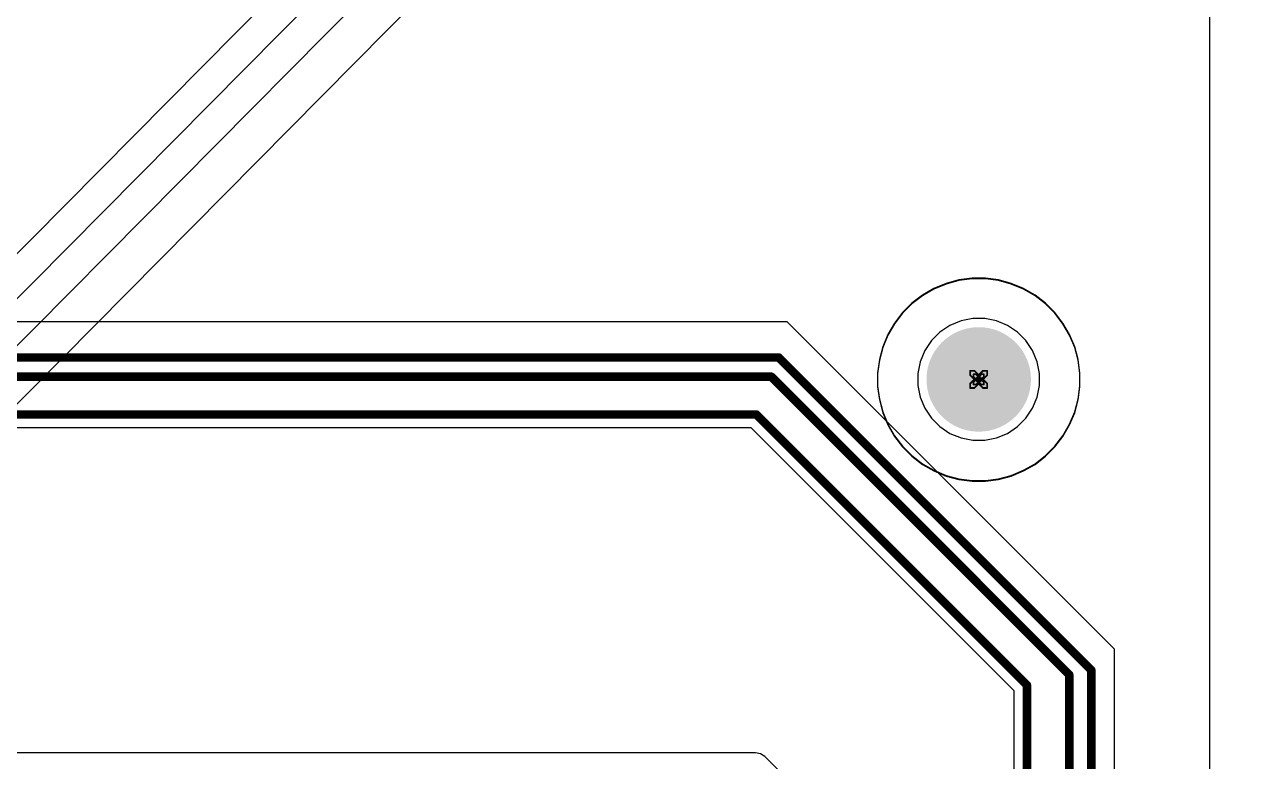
# Model space of a CAD drawing. Header units: inches. Extents: x -3 to 5259, y -3 to 5282.
# Drawn here: x 79.64 to 115.95, y 40.86 to 62.72 of the extents above; entities that cross this region are included whole.
import ezdxf

# ---------------------------------------------------------------- set-up
doc = ezdxf.new("R2010")
doc.units = ezdxf.units.IN
for name, color, linetype in [('Bottom Layer', 5, 'Continuous'), ('Bottom Solder', 6, 'Continuous'), ('Drill Drawing', 1, 'Continuous'), ('Layer 1', 16, 'Continuous'), ('Layer 2', 76, 'Continuous'), ('Pad Holes', 156, 'Continuous'), ('Top Layer', 1, 'Continuous'), ('Top Solder', 216, 'Continuous')]:
    doc.layers.add(name, color=color, linetype=linetype)

# ---------------------------------------------------------------- blocks, each defined once
blk = doc.blocks.new('13_WQFN_HR__3_2__26')
at = {"layer": 'Top Solder'}
for p in [(-0.575, 1.81), (-0.547, -0.923), (0.753, 1.802), (1.178, -0.923)]:
    blk.add_line(p, (5227.28, 5276.701), dxfattribs=at)

msp = doc.modelspace()

# ---------------------------------------------------------------- hatches: boundary and pattern name
at = {"layer": 'Bottom Solder'}
h = msp.add_hatch(color=6, dxfattribs=at)
edge = h.paths.add_edge_path()
edge.add_arc((107.95, 52.197), 0.102, 0, 360)
at = {"layer": 'Pad Holes'}
h = msp.add_hatch(color=7, dxfattribs=at)
edge = h.paths.add_edge_path()
edge.add_arc((107.95, 52.197), 1.55, 0, 360)
at = {"layer": 'Top Solder'}
h = msp.add_hatch(color=216, dxfattribs=at)
edge = h.paths.add_edge_path()
edge.add_arc((107.95, 52.197), 0.102, 0, 360)

# ---------------------------------------------------------------- linework, layer by layer
at = {"layer": 'Bottom Layer'}
for p, q in [((114.808, 29.105), (114.808, 79.324)), ((106.62, 54.893), (106.28, 54.697)), ((106.62, 54.893), (106.28, 54.697)), ((106.984, 55.044), (106.62, 54.893)), ((106.984, 55.044), (106.62, 54.893)), ((107.363, 55.146), (106.984, 55.044)), ((107.363, 55.146), (106.984, 55.044)), ((107.753, 55.197), (107.363, 55.146)), ((107.753, 55.197), (107.363, 55.146)), ((107.95, 55.197), (107.753, 55.197)), ((108.147, 55.197), (107.753, 55.197)), ((108.147, 55.197), (107.95, 55.197)), ((108.537, 55.146), (108.147, 55.197)), ((108.537, 55.146), (108.147, 55.197)), ((108.916, 55.044), (108.537, 55.146)), ((108.916, 55.044), (108.537, 55.146)), ((109.28, 54.893), (108.916, 55.044)), ((109.28, 54.893), (108.916, 55.044)), ((109.62, 54.697), (109.28, 54.893)), ((109.62, 54.697), (109.28, 54.893)), ((106.28, 54.697), (105.968, 54.457)), ((106.28, 54.697), (105.968, 54.457)), ((109.932, 54.457), (109.62, 54.697)), ((109.932, 54.457), (109.62, 54.697)), ((105.69, 54.179), (105.45, 53.867)), ((105.69, 54.179), (105.45, 53.867)), ((105.968, 54.457), (105.69, 54.179)), ((105.968, 54.457), (105.69, 54.179)), ((110.21, 54.179), (109.932, 54.457)), ((110.21, 54.179), (109.932, 54.457)), ((110.45, 53.867), (110.21, 54.179)), ((110.45, 53.867), (110.21, 54.179)), ((105.45, 53.867), (105.254, 53.527)), ((105.45, 53.867), (105.254, 53.527)), ((110.646, 53.527), (110.45, 53.867)), ((110.646, 53.527), (110.45, 53.867)), ((105.254, 53.527), (105.103, 53.163)), ((105.254, 53.527), (105.103, 53.163)), ((110.797, 53.163), (110.646, 53.527)), ((110.797, 53.163), (110.646, 53.527)), ((105.103, 53.163), (105.001, 52.784)), ((105.103, 53.163), (105.001, 52.784)), ((110.899, 52.784), (110.797, 53.163)), ((110.899, 52.784), (110.797, 53.163)), ((105.001, 52.784), (104.95, 52.394)), ((105.001, 52.784), (104.95, 52.394)), ((110.95, 52.394), (110.899, 52.784)), ((110.95, 52.394), (110.899, 52.784)), ((104.95, 52.394), (104.95, 52.197)), ((104.95, 52.394), (104.95, 52)), ((110.95, 52.197), (110.95, 52.394)), ((110.95, 52), (110.95, 52.394)), ((104.95, 52.197), (104.95, 52.197)), ((104.95, 52.197), (104.95, 52)), ((104.95, 52), (105.001, 51.61)), ((104.95, 52), (105.001, 51.61)), ((110.899, 51.61), (110.95, 52)), ((110.899, 51.61), (110.95, 52)), ((110.95, 52), (110.95, 52.197)), ((105.001, 51.61), (105.103, 51.231)), ((105.001, 51.61), (105.103, 51.231)), ((110.797, 51.231), (110.899, 51.61)), ((110.797, 51.231), (110.899, 51.61)), ((105.103, 51.231), (105.254, 50.867)), ((105.103, 51.231), (105.254, 50.867)), ((110.646, 50.867), (110.797, 51.231)), ((110.646, 50.867), (110.797, 51.231)), ((105.254, 50.867), (105.45, 50.527)), ((105.254, 50.867), (105.45, 50.527)), ((110.45, 50.527), (110.646, 50.867)), ((110.45, 50.527), (110.646, 50.867)), ((105.45, 50.527), (105.69, 50.215)), ((105.45, 50.527), (105.69, 50.215)), ((110.21, 50.215), (110.45, 50.527)), ((110.21, 50.215), (110.45, 50.527)), ((105.69, 50.215), (105.968, 49.937)), ((105.69, 50.215), (105.968, 49.937)), ((109.932, 49.937), (110.21, 50.215)), ((109.932, 49.937), (110.21, 50.215)), ((105.968, 49.937), (106.28, 49.697)), ((105.968, 49.937), (106.28, 49.697)), ((109.62, 49.697), (109.932, 49.937)), ((109.62, 49.697), (109.932, 49.937)), ((106.28, 49.697), (106.62, 49.501)), ((106.28, 49.697), (106.62, 49.501)), ((106.62, 49.501), (106.984, 49.35)), ((106.62, 49.501), (106.984, 49.35)), ((108.916, 49.35), (109.28, 49.501)), ((108.916, 49.35), (109.28, 49.501)), ((109.28, 49.501), (109.62, 49.697)), ((109.28, 49.501), (109.62, 49.697)), ((106.984, 49.35), (107.363, 49.248)), ((106.984, 49.35), (107.363, 49.248)), ((107.363, 49.248), (107.753, 49.197)), ((107.363, 49.248), (107.753, 49.197)), ((107.753, 49.197), (107.95, 49.197)), ((107.753, 49.197), (108.147, 49.197)), ((107.95, 49.197), (108.147, 49.197)), ((108.147, 49.197), (108.537, 49.248)), ((108.147, 49.197), (108.537, 49.248)), ((108.537, 49.248), (108.916, 49.35)), ((108.537, 49.248), (108.916, 49.35))]:
    msp.add_line(p, q, dxfattribs=at)
at = {"layer": 'Drill Drawing'}
for points in [[(107.696, 52.324, 0.0508, 0.0508, 0), (107.696, 52.451, 0.0508, 0.0508, 0)], [(107.696, 52.451, 0.0508, 0.0508, 0), (107.823, 52.451, 0.0508, 0.0508, 0)], [(107.696, 52.324, 0.0508, 0.0508, 0), (107.823, 52.197, 0.0508, 0.0508, 0)], [(107.798, 52.273, 0.0508, 0.0508, 0), (107.798, 52.349, 0.0508, 0.0508, 0)], [(107.798, 52.349, 0.0508, 0.0508, 0), (107.874, 52.349, 0.0508, 0.0508, 0)], [(107.798, 52.273, 0.0508, 0.0508, 0), (107.874, 52.197, 0.0508, 0.0508, 0)], [(107.823, 52.451, 0.0508, 0.0508, 0), (107.95, 52.324, 0.0508, 0.0508, 0)], [(107.874, 52.349, 0.0508, 0.0508, 0), (107.95, 52.273, 0.0508, 0.0508, 0)], [(107.95, 52.324, 0.0508, 0.0508, 0), (108.077, 52.451, 0.0508, 0.0508, 0)], [(107.95, 52.273, 0.0508, 0.0508, 0), (108.026, 52.349, 0.0508, 0.0508, 0)], [(108.026, 52.349, 0.0508, 0.0508, 0), (108.102, 52.349, 0.0508, 0.0508, 0)], [(108.026, 52.197, 0.0508, 0.0508, 0), (108.102, 52.273, 0.0508, 0.0508, 0)], [(108.077, 52.451, 0.0508, 0.0508, 0), (108.204, 52.451, 0.0508, 0.0508, 0)], [(108.077, 52.197, 0.0508, 0.0508, 0), (108.204, 52.324, 0.0508, 0.0508, 0)], [(108.102, 52.273, 0.0508, 0.0508, 0), (108.102, 52.349, 0.0508, 0.0508, 0)], [(108.204, 52.324, 0.0508, 0.0508, 0), (108.204, 52.451, 0.0508, 0.0508, 0)], [(107.696, 52.07, 0.0508, 0.0508, 0), (107.823, 52.197, 0.0508, 0.0508, 0)], [(107.696, 51.943, 0.0508, 0.0508, 0), (107.696, 52.07, 0.0508, 0.0508, 0)], [(107.696, 51.943, 0.0508, 0.0508, 0), (107.823, 51.943, 0.0508, 0.0508, 0)], [(107.798, 52.121, 0.0508, 0.0508, 0), (107.874, 52.197, 0.0508, 0.0508, 0)], [(107.798, 52.045, 0.0508, 0.0508, 0), (107.798, 52.121, 0.0508, 0.0508, 0)], [(107.798, 52.045, 0.0508, 0.0508, 0), (107.874, 52.045, 0.0508, 0.0508, 0)], [(107.823, 51.943, 0.0508, 0.0508, 0), (107.95, 52.07, 0.0508, 0.0508, 0)], [(107.874, 52.045, 0.0508, 0.0508, 0), (107.95, 52.121, 0.0508, 0.0508, 0)], [(107.95, 52.121, 0.0508, 0.0508, 0), (108.026, 52.045, 0.0508, 0.0508, 0)], [(107.95, 52.07, 0.0508, 0.0508, 0), (108.077, 51.943, 0.0508, 0.0508, 0)], [(108.026, 52.197, 0.0508, 0.0508, 0), (108.102, 52.121, 0.0508, 0.0508, 0)], [(108.026, 52.045, 0.0508, 0.0508, 0), (108.102, 52.045, 0.0508, 0.0508, 0)], [(108.077, 52.197, 0.0508, 0.0508, 0), (108.204, 52.07, 0.0508, 0.0508, 0)], [(108.077, 51.943, 0.0508, 0.0508, 0), (108.204, 51.943, 0.0508, 0.0508, 0)], [(108.102, 52.045, 0.0508, 0.0508, 0), (108.102, 52.121, 0.0508, 0.0508, 0)], [(108.204, 51.943, 0.0508, 0.0508, 0), (108.204, 52.07, 0.0508, 0.0508, 0)]]:
    msp.add_lwpolyline(points, format="xyseb", dxfattribs=at)
for points in [[(107.683, 52.451, 0.0254, 0.0254, 1), (107.709, 52.451, 0.0254, 0.0254, 1)], [(107.683, 52.451, 0.0254, 0.0254, 1), (107.709, 52.451, 0.0254, 0.0254, 1)], [(107.683, 52.324, 0.0254, 0.0254, 1), (107.709, 52.324, 0.0254, 0.0254, 1)], [(107.683, 52.324, 0.0254, 0.0254, 1), (107.709, 52.324, 0.0254, 0.0254, 1)], [(107.785, 52.349, 0.0254, 0.0254, 1), (107.81, 52.349, 0.0254, 0.0254, 1)], [(107.785, 52.349, 0.0254, 0.0254, 1), (107.81, 52.349, 0.0254, 0.0254, 1)], [(107.785, 52.273, 0.0254, 0.0254, 1), (107.81, 52.273, 0.0254, 0.0254, 1)], [(107.785, 52.273, 0.0254, 0.0254, 1), (107.81, 52.273, 0.0254, 0.0254, 1)], [(107.81, 52.451, 0.0254, 0.0254, 1), (107.836, 52.451, 0.0254, 0.0254, 1)], [(107.81, 52.451, 0.0254, 0.0254, 1), (107.836, 52.451, 0.0254, 0.0254, 1)], [(107.861, 52.349, 0.0254, 0.0254, 1), (107.886, 52.349, 0.0254, 0.0254, 1)], [(107.861, 52.349, 0.0254, 0.0254, 1), (107.886, 52.349, 0.0254, 0.0254, 1)], [(107.937, 52.324, 0.0254, 0.0254, 1), (107.963, 52.324, 0.0254, 0.0254, 1)], [(107.937, 52.324, 0.0254, 0.0254, 1), (107.963, 52.324, 0.0254, 0.0254, 1)], [(107.937, 52.273, 0.0254, 0.0254, 1), (107.963, 52.273, 0.0254, 0.0254, 1)], [(107.937, 52.273, 0.0254, 0.0254, 1), (107.963, 52.273, 0.0254, 0.0254, 1)], [(108.013, 52.349, 0.0254, 0.0254, 1), (108.039, 52.349, 0.0254, 0.0254, 1)], [(108.013, 52.349, 0.0254, 0.0254, 1), (108.039, 52.349, 0.0254, 0.0254, 1)], [(108.064, 52.451, 0.0254, 0.0254, 1), (108.09, 52.451, 0.0254, 0.0254, 1)], [(108.064, 52.451, 0.0254, 0.0254, 1), (108.09, 52.451, 0.0254, 0.0254, 1)], [(108.09, 52.349, 0.0254, 0.0254, 1), (108.115, 52.349, 0.0254, 0.0254, 1)], [(108.09, 52.349, 0.0254, 0.0254, 1), (108.115, 52.349, 0.0254, 0.0254, 1)], [(108.09, 52.273, 0.0254, 0.0254, 1), (108.115, 52.273, 0.0254, 0.0254, 1)], [(108.09, 52.273, 0.0254, 0.0254, 1), (108.115, 52.273, 0.0254, 0.0254, 1)], [(108.191, 52.451, 0.0254, 0.0254, 1), (108.217, 52.451, 0.0254, 0.0254, 1)], [(108.191, 52.451, 0.0254, 0.0254, 1), (108.217, 52.451, 0.0254, 0.0254, 1)], [(108.191, 52.324, 0.0254, 0.0254, 1), (108.217, 52.324, 0.0254, 0.0254, 1)], [(108.191, 52.324, 0.0254, 0.0254, 1), (108.217, 52.324, 0.0254, 0.0254, 1)], [(107.683, 52.07, 0.0254, 0.0254, 1), (107.709, 52.07, 0.0254, 0.0254, 1)], [(107.683, 52.07, 0.0254, 0.0254, 1), (107.709, 52.07, 0.0254, 0.0254, 1)], [(107.683, 51.943, 0.0254, 0.0254, 1), (107.709, 51.943, 0.0254, 0.0254, 1)], [(107.683, 51.943, 0.0254, 0.0254, 1), (107.709, 51.943, 0.0254, 0.0254, 1)], [(107.785, 52.121, 0.0254, 0.0254, 1), (107.81, 52.121, 0.0254, 0.0254, 1)], [(107.785, 52.121, 0.0254, 0.0254, 1), (107.81, 52.121, 0.0254, 0.0254, 1)], [(107.785, 52.045, 0.0254, 0.0254, 1), (107.81, 52.045, 0.0254, 0.0254, 1)], [(107.785, 52.045, 0.0254, 0.0254, 1), (107.81, 52.045, 0.0254, 0.0254, 1)], [(107.81, 52.197, 0.0254, 0.0254, 1), (107.836, 52.197, 0.0254, 0.0254, 1)], [(107.81, 52.197, 0.0254, 0.0254, 1), (107.836, 52.197, 0.0254, 0.0254, 1)], [(107.81, 51.943, 0.0254, 0.0254, 1), (107.836, 51.943, 0.0254, 0.0254, 1)], [(107.81, 51.943, 0.0254, 0.0254, 1), (107.836, 51.943, 0.0254, 0.0254, 1)], [(107.861, 52.197, 0.0254, 0.0254, 1), (107.886, 52.197, 0.0254, 0.0254, 1)], [(107.861, 52.197, 0.0254, 0.0254, 1), (107.886, 52.197, 0.0254, 0.0254, 1)], [(107.861, 52.045, 0.0254, 0.0254, 1), (107.886, 52.045, 0.0254, 0.0254, 1)], [(107.861, 52.045, 0.0254, 0.0254, 1), (107.886, 52.045, 0.0254, 0.0254, 1)], [(107.937, 52.121, 0.0254, 0.0254, 1), (107.963, 52.121, 0.0254, 0.0254, 1)], [(107.937, 52.121, 0.0254, 0.0254, 1), (107.963, 52.121, 0.0254, 0.0254, 1)], [(107.937, 52.07, 0.0254, 0.0254, 1), (107.963, 52.07, 0.0254, 0.0254, 1)], [(107.937, 52.07, 0.0254, 0.0254, 1), (107.963, 52.07, 0.0254, 0.0254, 1)], [(108.013, 52.197, 0.0254, 0.0254, 1), (108.039, 52.197, 0.0254, 0.0254, 1)], [(108.013, 52.197, 0.0254, 0.0254, 1), (108.039, 52.197, 0.0254, 0.0254, 1)], [(108.013, 52.045, 0.0254, 0.0254, 1), (108.039, 52.045, 0.0254, 0.0254, 1)], [(108.013, 52.045, 0.0254, 0.0254, 1), (108.039, 52.045, 0.0254, 0.0254, 1)], [(108.064, 52.197, 0.0254, 0.0254, 1), (108.09, 52.197, 0.0254, 0.0254, 1)], [(108.064, 52.197, 0.0254, 0.0254, 1), (108.09, 52.197, 0.0254, 0.0254, 1)], [(108.064, 51.943, 0.0254, 0.0254, 1), (108.09, 51.943, 0.0254, 0.0254, 1)], [(108.064, 51.943, 0.0254, 0.0254, 1), (108.09, 51.943, 0.0254, 0.0254, 1)], [(108.09, 52.121, 0.0254, 0.0254, 1), (108.115, 52.121, 0.0254, 0.0254, 1)], [(108.09, 52.121, 0.0254, 0.0254, 1), (108.115, 52.121, 0.0254, 0.0254, 1)], [(108.09, 52.045, 0.0254, 0.0254, 1), (108.115, 52.045, 0.0254, 0.0254, 1)], [(108.09, 52.045, 0.0254, 0.0254, 1), (108.115, 52.045, 0.0254, 0.0254, 1)], [(108.191, 52.07, 0.0254, 0.0254, 1), (108.217, 52.07, 0.0254, 0.0254, 1)], [(108.191, 52.07, 0.0254, 0.0254, 1), (108.217, 52.07, 0.0254, 0.0254, 1)], [(108.191, 51.943, 0.0254, 0.0254, 1), (108.217, 51.943, 0.0254, 0.0254, 1)], [(108.191, 51.943, 0.0254, 0.0254, 1), (108.217, 51.943, 0.0254, 0.0254, 1)]]:
    msp.add_lwpolyline(points, format="xyseb", close=True, dxfattribs=at)
at = {"layer": 'Layer 1'}
for p, q in [((107.095, 53.796), (106.8, 53.598)), ((107.424, 53.932), (107.095, 53.796)), ((107.772, 54.001), (107.424, 53.932)), ((108.128, 54.001), (107.772, 54.001)), ((108.476, 53.932), (108.128, 54.001)), ((108.805, 53.796), (108.476, 53.932)), ((109.1, 53.598), (108.805, 53.796)), ((106.8, 53.598), (106.549, 53.347)), ((109.351, 53.347), (109.1, 53.598)), ((106.351, 53.052), (106.215, 52.723)), ((106.549, 53.347), (106.351, 53.052)), ((109.549, 53.052), (109.351, 53.347)), ((109.685, 52.723), (109.549, 53.052)), ((106.215, 52.723), (106.146, 52.375)), ((109.754, 52.375), (109.685, 52.723)), ((106.146, 52.375), (106.146, 52.019)), ((109.754, 52.019), (109.754, 52.375)), ((106.146, 52.019), (106.215, 51.671)), ((109.685, 51.671), (109.754, 52.019)), ((106.215, 51.671), (106.351, 51.342)), ((109.549, 51.342), (109.685, 51.671)), ((106.351, 51.342), (106.549, 51.047)), ((109.351, 51.047), (109.549, 51.342)), ((106.549, 51.047), (106.8, 50.796)), ((109.1, 50.796), (109.351, 51.047)), ((106.8, 50.796), (107.095, 50.598)), ((107.095, 50.598), (107.424, 50.462)), ((108.476, 50.462), (108.805, 50.598)), ((108.805, 50.598), (109.1, 50.796)), ((107.424, 50.462), (107.772, 50.393)), ((107.772, 50.393), (108.128, 50.393)), ((108.128, 50.393), (108.476, 50.462))]:
    msp.add_line(p, q, dxfattribs=at)
at = {"layer": 'Layer 2'}
for p, q in [((102.271, 53.904), (32.283, 53.904)), ((111.974, 44.201), (102.271, 53.904)), ((107.095, 53.796), (106.8, 53.598)), ((107.424, 53.932), (107.095, 53.796)), ((107.772, 54.001), (107.424, 53.932)), ((108.128, 54.001), (107.772, 54.001)), ((108.476, 53.932), (108.128, 54.001)), ((108.805, 53.796), (108.476, 53.932)), ((109.1, 53.598), (108.805, 53.796)), ((106.8, 53.598), (106.549, 53.347)), ((109.351, 53.347), (109.1, 53.598)), ((106.351, 53.052), (106.215, 52.723)), ((106.549, 53.347), (106.351, 53.052)), ((109.549, 53.052), (109.351, 53.347)), ((109.685, 52.723), (109.549, 53.052)), ((106.215, 52.723), (106.146, 52.375)), ((109.754, 52.375), (109.685, 52.723)), ((106.146, 52.375), (106.146, 52.019)), ((109.754, 52.019), (109.754, 52.375)), ((106.146, 52.019), (106.215, 51.671)), ((109.685, 51.671), (109.754, 52.019)), ((106.215, 51.671), (106.351, 51.342)), ((109.549, 51.342), (109.685, 51.671)), ((106.351, 51.342), (106.549, 51.047)), ((109.351, 51.047), (109.549, 51.342)), ((106.549, 51.047), (106.8, 50.796)), ((109.1, 50.796), (109.351, 51.047)), ((34.228, 50.767), (101.191, 50.767)), ((101.191, 50.767), (108.992, 42.967)), ((106.8, 50.796), (107.095, 50.598)), ((107.095, 50.598), (107.424, 50.462)), ((108.476, 50.462), (108.805, 50.598)), ((108.805, 50.598), (109.1, 50.796)), ((107.424, 50.462), (107.772, 50.393)), ((107.772, 50.393), (108.128, 50.393)), ((108.128, 50.393), (108.476, 50.462)), ((111.974, 33.343), (111.974, 44.201)), ((108.992, 42.967), (108.992, 38.673)), ((101.324, 41.125), (35.879, 41.125)), ((101.472, 41.096), (101.324, 41.125)), ((101.599, 41.011), (101.472, 41.096)), ((102.808, 39.802), (101.599, 41.011))]:
    msp.add_line(p, q, dxfattribs=at)
for points in [[(29.641, 52.848, 0.254, 0.254, 0), (102.016, 52.848, 0.254, 0.254, 0)], [(102.016, 52.848, 0.254, 0.254, 0), (111.29, 43.573, 0.254, 0.254, 0)], [(29.494, 52.276, 0.254, 0.254, 0), (101.8, 52.276, 0.254, 0.254, 0)], [(101.8, 52.276, 0.254, 0.254, 0), (110.635, 43.441, 0.254, 0.254, 0)], [(33.833, 51.156, 0.254, 0.254, 0), (101.352, 51.156, 0.254, 0.254, 0)], [(101.352, 51.156, 0.254, 0.254, 0), (109.38, 43.128, 0.254, 0.254, 0)], [(111.29, 27.988, 0.254, 0.254, 0), (111.29, 43.573, 0.254, 0.254, 0)], [(109.38, 38.278, 0.254, 0.254, 0), (109.38, 43.128, 0.254, 0.254, 0)], [(110.635, 30.348, 0.254, 0.254, 0), (110.635, 43.441, 0.254, 0.254, 0)]]:
    msp.add_lwpolyline(points, format="xyseb", dxfattribs=at)
for points in [[(101.953, 52.848, 0.127, 0.127, 1), (102.08, 52.848, 0.127, 0.127, 1)], [(101.953, 52.848, 0.127, 0.127, 1), (102.08, 52.848, 0.127, 0.127, 1)], [(101.737, 52.276, 0.127, 0.127, 1), (101.864, 52.276, 0.127, 0.127, 1)], [(101.737, 52.276, 0.127, 0.127, 1), (101.864, 52.276, 0.127, 0.127, 1)], [(101.289, 51.156, 0.127, 0.127, 1), (101.416, 51.156, 0.127, 0.127, 1)], [(101.289, 51.156, 0.127, 0.127, 1), (101.416, 51.156, 0.127, 0.127, 1)], [(111.227, 43.573, 0.127, 0.127, 1), (111.354, 43.573, 0.127, 0.127, 1)], [(111.227, 43.573, 0.127, 0.127, 1), (111.354, 43.573, 0.127, 0.127, 1)], [(109.317, 43.128, 0.127, 0.127, 1), (109.444, 43.128, 0.127, 0.127, 1)], [(109.317, 43.128, 0.127, 0.127, 1), (109.444, 43.128, 0.127, 0.127, 1)], [(110.571, 43.441, 0.127, 0.127, 1), (110.698, 43.441, 0.127, 0.127, 1)], [(110.571, 43.441, 0.127, 0.127, 1), (110.698, 43.441, 0.127, 0.127, 1)]]:
    msp.add_lwpolyline(points, format="xyseb", close=True, dxfattribs=at)
at = {"layer": 'Top Layer'}
for p, q in [((106.62, 54.874), (106.28, 54.677)), ((106.62, 54.874), (106.28, 54.677)), ((106.984, 55.024), (106.62, 54.874)), ((106.984, 55.024), (106.62, 54.874)), ((107.363, 55.126), (106.984, 55.024)), ((107.363, 55.126), (106.984, 55.024)), ((107.753, 55.177), (107.363, 55.126)), ((107.753, 55.177), (107.363, 55.126)), ((107.95, 55.177), (107.753, 55.177)), ((108.147, 55.177), (107.753, 55.177)), ((108.147, 55.177), (107.95, 55.177)), ((108.537, 55.126), (108.147, 55.177)), ((108.537, 55.126), (108.147, 55.177)), ((108.916, 55.024), (108.537, 55.126)), ((108.916, 55.024), (108.537, 55.126)), ((109.28, 54.874), (108.916, 55.024)), ((109.28, 54.874), (108.916, 55.024)), ((109.62, 54.677), (109.28, 54.874)), ((109.62, 54.677), (109.28, 54.874)), ((106.28, 54.677), (105.968, 54.438)), ((106.28, 54.677), (105.968, 54.438)), ((109.932, 54.438), (109.62, 54.677)), ((109.932, 54.438), (109.62, 54.677)), ((105.69, 54.16), (105.45, 53.848)), ((105.69, 54.16), (105.45, 53.848)), ((105.968, 54.438), (105.69, 54.16)), ((105.968, 54.438), (105.69, 54.16)), ((110.21, 54.16), (109.932, 54.438)), ((110.21, 54.16), (109.932, 54.438)), ((110.45, 53.848), (110.21, 54.16)), ((110.45, 53.848), (110.21, 54.16)), ((105.45, 53.848), (105.254, 53.507)), ((105.45, 53.848), (105.254, 53.507)), ((110.646, 53.507), (110.45, 53.848)), ((110.646, 53.507), (110.45, 53.848)), ((105.254, 53.507), (105.103, 53.144)), ((105.254, 53.507), (105.103, 53.144)), ((110.797, 53.144), (110.646, 53.507)), ((110.797, 53.144), (110.646, 53.507)), ((105.103, 53.144), (105.001, 52.764)), ((105.103, 53.144), (105.001, 52.764)), ((110.899, 52.764), (110.797, 53.144)), ((110.899, 52.764), (110.797, 53.144)), ((105.001, 52.764), (104.95, 52.374)), ((105.001, 52.764), (104.95, 52.374)), ((110.95, 52.374), (110.899, 52.764)), ((110.95, 52.374), (110.899, 52.764)), ((104.95, 52.374), (104.95, 52.177)), ((104.95, 52.374), (104.95, 51.981)), ((110.95, 52.177), (110.95, 52.374)), ((110.95, 51.981), (110.95, 52.374)), ((104.95, 52.177), (104.95, 52.177)), ((104.95, 52.177), (104.95, 51.981)), ((104.95, 51.981), (105.001, 51.591)), ((104.95, 51.981), (105.001, 51.591)), ((110.899, 51.591), (110.95, 51.981)), ((110.899, 51.591), (110.95, 51.981)), ((110.95, 51.981), (110.95, 52.177)), ((105.001, 51.591), (105.103, 51.211)), ((105.001, 51.591), (105.103, 51.211)), ((110.797, 51.211), (110.899, 51.591)), ((110.797, 51.211), (110.899, 51.591)), ((105.103, 51.211), (105.254, 50.848)), ((105.103, 51.211), (105.254, 50.848)), ((110.646, 50.848), (110.797, 51.211)), ((110.646, 50.848), (110.797, 51.211)), ((105.254, 50.848), (105.45, 50.507)), ((105.254, 50.848), (105.45, 50.507)), ((110.45, 50.507), (110.646, 50.848)), ((110.45, 50.507), (110.646, 50.848)), ((105.45, 50.507), (105.69, 50.195)), ((105.45, 50.507), (105.69, 50.195)), ((110.21, 50.195), (110.45, 50.507)), ((110.21, 50.195), (110.45, 50.507)), ((105.69, 50.195), (105.968, 49.917)), ((105.69, 50.195), (105.968, 49.917)), ((109.932, 49.917), (110.21, 50.195)), ((109.932, 49.917), (110.21, 50.195)), ((105.968, 49.917), (106.28, 49.677)), ((105.968, 49.917), (106.28, 49.677)), ((109.62, 49.677), (109.932, 49.917)), ((109.62, 49.677), (109.932, 49.917)), ((106.28, 49.677), (106.62, 49.481)), ((106.28, 49.677), (106.62, 49.481)), ((106.62, 49.481), (106.984, 49.33)), ((106.62, 49.481), (106.984, 49.33)), ((108.916, 49.33), (109.28, 49.481)), ((108.916, 49.33), (109.28, 49.481)), ((109.28, 49.481), (109.62, 49.677)), ((109.28, 49.481), (109.62, 49.677)), ((106.984, 49.33), (107.363, 49.229)), ((106.984, 49.33), (107.363, 49.229)), ((107.363, 49.229), (107.753, 49.177)), ((107.363, 49.229), (107.753, 49.177)), ((107.753, 49.177), (107.95, 49.177)), ((107.753, 49.177), (108.147, 49.177)), ((107.95, 49.177), (108.147, 49.177)), ((108.147, 49.177), (108.537, 49.229)), ((108.147, 49.177), (108.537, 49.229)), ((108.537, 49.229), (108.916, 49.33)), ((108.537, 49.229), (108.916, 49.33))]:
    msp.add_line(p, q, dxfattribs=at)

# ---------------------------------------------------------------- block references
msp.add_blockref('13_WQFN_HR__3_2__26', (31.76, 5.456))

doc.saveas('drawing.dxf')
